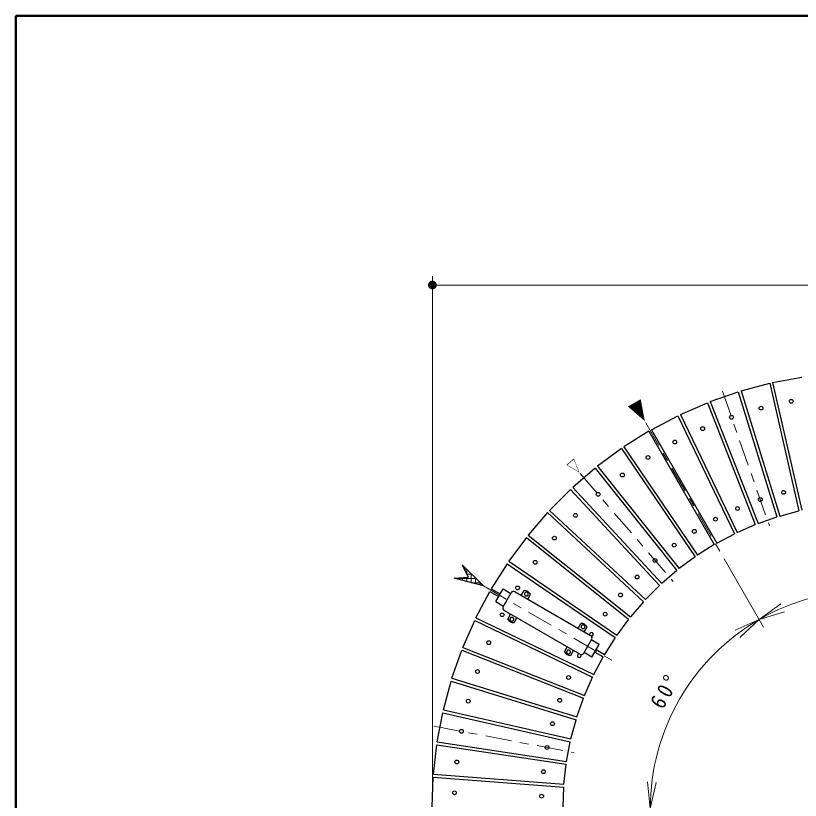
# Model space of a CAD drawing. Units: millimetres on the paper, scale 1:20. Extents: x -365 to 0, y -26 to 257.
# Drawn here: x -365 to -275, y 167 to 257 of the extents above; entities that cross this region are included whole.
import ezdxf
from ezdxf.enums import TextEntityAlignment as Align

# ---------------------------------------------------------------- set-up
doc = ezdxf.new("R2010")
doc.units = ezdxf.units.MM
doc.linetypes.add('USER2', pattern=[6, 3, -1, 1, -1])
doc.layers.add('LY_1', color=7, linetype='Continuous', lineweight=25)
doc.layers.add('LY_3', color=7, linetype='Continuous', lineweight=13)
doc.styles.add('ＭＳ ゴシック', font='')
doc.styles.get('ＭＳ ゴシック').set_extended_font_data('MS Gothic')

# ---------------------------------------------------------------- blocks, each defined once
blk = doc.blocks.new('open_arrow')
at = {"color": 0, "linetype": 'Continuous', "lineweight": -2}
blk.add_lwpolyline([(7.5, 1.25), (0, 0), (7.5, -1.25)], dxfattribs=at)
blk = doc.blocks.new('filled_dot')
at = {"color": 0, "linetype": 'Continuous', "lineweight": -2, "const_width": 1.25}
blk.add_lwpolyline([(-0.625, 0, 1), (0.625, 0, 1)], format="xyb", close=True, dxfattribs=at)

msp = doc.modelspace()

# ---------------------------------------------------------------- linework, layer by layer
at = {"layer": 'LY_1', "lineweight": 13}
for p, q in [((-317.191, 167.122), (-317.191, 227.122)), ((-317.191, 226.122), (-217.191, 226.122)), ((-283.703, 194.722), (-279.191, 186.907)), ((-313.754, 193.99), (-313.72, 193.99)), ((-313.729, 193.939), (-313.729, 193.998)), ((-313.508, 193.49), (-313.22, 193.49)), ((-313.262, 192.99), (-312.72, 192.99)), ((-313.229, 192.922), (-313.229, 193.498)), ((-312.729, 191.986), (-312.729, 192.998)), ((-314.609, 192.49), (-312.22, 192.49)), ((-314.229, 192.388), (-314.229, 192.539)), ((-313.729, 192.254), (-313.729, 192.572)), ((-313.229, 192.12), (-313.229, 192.605)), ((-312.743, 191.99), (-311.72, 191.99)), ((-312.229, 191.852), (-312.229, 192.498)), ((-311.729, 191.718), (-311.729, 191.998))]:
    msp.add_line(p, q, dxfattribs=at)
at = {"layer": 'LY_1'}
for p, q in [((-278.157, 214.935), (-274.816, 215.567)), ((-281.774, 213.979), (-278.49, 214.859)), ((-278.49, 214.859), (-275.15, 200.225)), ((-278.157, 214.935), (-274.817, 200.301)), ((-285.31, 212.755), (-282.1, 213.878)), ((-282.1, 213.878), (-277.676, 199.535)), ((-281.774, 213.979), (-277.35, 199.635)), ((-288.744, 211.271), (-285.628, 212.631)), ((-285.628, 212.631), (-280.144, 198.658)), ((-285.31, 212.755), (-279.826, 198.782)), ((-292.058, 209.534), (-289.052, 211.123)), ((-289.052, 211.123), (-282.539, 197.599)), ((-288.744, 211.271), (-282.231, 197.747)), ((-292.353, 209.363), (-295.232, 207.554)), ((-292.353, 209.363), (-284.848, 196.364)), ((-292.058, 209.534), (-284.552, 196.535)), ((-295.514, 207.362), (-298.25, 205.343)), ((-295.514, 207.362), (-287.059, 194.96)), ((-295.232, 207.554), (-286.777, 195.152)), ((-298.25, 205.343), (-288.891, 193.607)), ((-298.517, 205.13), (-301.094, 202.912)), ((-298.517, 205.13), (-289.158, 193.394)), ((-301.344, 202.68), (-303.749, 200.276)), ((-301.344, 202.68), (-291.135, 191.677)), ((-301.094, 202.912), (-290.884, 191.909)), ((-303.981, 200.025), (-306.199, 197.448)), ((-303.981, 200.026), (-292.977, 189.816)), ((-303.749, 200.276), (-292.745, 190.066)), ((-277.35, 199.635), (-275.15, 200.225)), ((-279.826, 198.782), (-277.676, 199.535)), ((-282.231, 197.747), (-280.144, 198.658)), ((-306.412, 197.181), (-308.431, 194.446)), ((-306.412, 197.181), (-294.676, 187.823)), ((-306.199, 197.448), (-294.463, 188.09)), ((-284.552, 196.535), (-282.539, 197.599)), ((-284.848, 196.364), (-286.777, 195.152)), ((-308.431, 194.446), (-296.028, 185.99)), ((-287.059, 194.96), (-288.891, 193.607)), ((-311.346, 191.616), (-313.786, 194.056)), ((-313.786, 194.056), (-313.078, 192.615)), ((-308.623, 194.164), (-310.432, 191.285)), ((-308.623, 194.164), (-296.221, 185.708)), ((-289.158, 193.394), (-290.884, 191.909)), ((-314.679, 192.509), (-313.078, 192.615)), ((-311.346, 191.616), (-314.679, 192.509)), ((-312.191, 187.983), (-310.603, 190.989)), ((-310.603, 190.989), (-309.592, 190.406)), ((-310.432, 191.285), (-309.421, 190.701)), ((-307.702, 190.955), (-299.042, 185.955)), ((-306.992, 190.519), (-306.667, 191.081)), ((-291.135, 191.677), (-292.745, 190.066)), ((-309.074, 189.245), (-308.158, 190.833)), ((-306.259, 190.122), (-305.946, 190.665)), ((-292.977, 189.816), (-294.463, 188.09)), ((-300.292, 183.79), (-308.952, 188.79)), ((-308.544, 187.83), (-308.219, 188.393)), ((-313.699, 184.559), (-312.339, 187.675)), ((-312.339, 187.675), (-298.815, 181.163)), ((-312.191, 187.983), (-298.667, 181.47)), ((-307.822, 187.414), (-307.509, 187.957)), ((-300.486, 186.788), (-300.172, 187.331)), ((-294.676, 187.823), (-296.028, 185.99)), ((-299.775, 186.352), (-299.45, 186.915)), ((-299.837, 183.912), (-298.92, 185.5)), ((-296.221, 185.708), (-297.432, 183.779)), ((-313.699, 184.559), (-299.726, 179.075)), ((-302.049, 184.081), (-301.735, 184.623)), ((-314.947, 181.032), (-313.824, 184.241)), ((-313.824, 184.241), (-299.851, 178.757)), ((-301.327, 183.664), (-301.003, 184.226)), ((-298.573, 184.044), (-297.603, 183.484)), ((-298.403, 184.34), (-297.432, 183.779)), ((-298.667, 181.47), (-297.603, 183.484)), ((-314.947, 181.032), (-300.603, 176.608)), ((-299.726, 179.075), (-298.815, 181.163)), ((-315.927, 177.422), (-315.047, 180.706)), ((-315.047, 180.706), (-300.704, 176.281)), ((-300.603, 176.608), (-299.851, 178.757)), ((-315.927, 177.421), (-301.293, 174.081)), ((-316.636, 173.748), (-316.003, 177.089)), ((-316.003, 177.089), (-301.369, 173.749)), ((-301.293, 174.081), (-300.704, 176.281)), ((-316.636, 173.748), (-301.793, 171.511)), ((-301.793, 171.511), (-301.369, 173.748)), ((-317.067, 170.032), (-316.686, 173.41)), ((-316.686, 173.41), (-301.844, 171.173)), ((-302.099, 168.91), (-301.844, 171.173)), ((-317.22, 166.293), (-317.093, 169.691)), ((-317.093, 169.691), (-302.124, 168.569)), ((-317.067, 170.031), (-302.099, 168.91)), ((-302.209, 166.293), (-302.124, 168.569))]:
    msp.add_line(p, q, dxfattribs=at)
at = {"layer": 'LY_1', "linetype": 'USER2', "lineweight": 13}
for p, q in [((-283.925, 213.946), (-278.531, 198.529)), ((-292.709, 210.321), (-284.203, 195.588)), ((-300.24, 204.526), (-289.586, 192.146)), ((-311.346, 191.616), (-296.097, 182.811)), ((-316.974, 175.542), (-300.926, 172.505))]:
    msp.add_line(p, q, dxfattribs=at)
at = {"layer": 'LY_1', "color": 150}
for p, q in [((-309.923, 189.832), (-309.09, 191.275)), ((-309.09, 191.275), (-308.199, 190.761)), ((-309.923, 189.832), (-309.033, 189.318)), ((-298.071, 184.914), (-298.962, 185.428)), ((-298.905, 183.47), (-298.071, 184.914)), ((-298.905, 183.47), (-299.795, 183.984))]:
    msp.add_line(p, q, dxfattribs=at)
at = {"layer": 'LY_1'}
for points in [[(-306.3, 190.877), (-306.317, 190.885), (-306.334, 190.893), (-306.352, 190.898), (-306.37, 190.902), (-306.389, 190.905), (-306.408, 190.905), (-306.426, 190.905), (-306.445, 190.902), (-306.463, 190.898), (-306.481, 190.892), (-306.499, 190.885), (-306.516, 190.876), (-306.531, 190.866), (-306.546, 190.854), (-306.56, 190.842), (-306.573, 190.828), (-306.585, 190.813), (-306.595, 190.797), (-306.603, 190.78), (-306.611, 190.762), (-306.616, 190.744), (-306.62, 190.726), (-306.623, 190.707), (-306.624, 190.688), (-306.623, 190.67), (-306.621, 190.651), (-306.617, 190.632), (-306.611, 190.615), (-306.604, 190.597), (-306.595, 190.58), (-306.585, 190.564), (-306.574, 190.55), (-306.561, 190.536), (-306.547, 190.523), (-306.532, 190.512), (-306.517, 190.501), (-306.5, 190.493), (-306.483, 190.486), (-306.465, 190.48), (-306.446, 190.476), (-306.428, 190.473), (-306.409, 190.473), (-306.39, 190.474), (-306.371, 190.476), (-306.353, 190.48), (-306.335, 190.486), (-306.318, 190.493), (-306.301, 190.502), (-306.285, 190.512), (-306.27, 190.524), (-306.256, 190.537), (-306.243, 190.55), (-306.232, 190.565), (-306.222, 190.581), (-306.213, 190.598), (-306.206, 190.616), (-306.2, 190.634), (-306.196, 190.652), (-306.193, 190.671), (-306.193, 190.69), (-306.193, 190.709), (-306.196, 190.727), (-306.2, 190.746), (-306.205, 190.764), (-306.213, 190.781), (-306.221, 190.798), (-306.231, 190.814), (-306.243, 190.829), (-306.255, 190.842), (-306.269, 190.855), (-306.284, 190.867)], [(-307.967, 187.99), (-307.983, 187.999), (-308.001, 188.006), (-308.018, 188.011), (-308.037, 188.015), (-308.055, 188.018), (-308.074, 188.019), (-308.093, 188.018), (-308.112, 188.015), (-308.13, 188.011), (-308.148, 188.005), (-308.165, 187.998), (-308.182, 187.989), (-308.198, 187.979), (-308.213, 187.968), (-308.227, 187.955), (-308.24, 187.941), (-308.251, 187.926), (-308.261, 187.91), (-308.27, 187.893), (-308.277, 187.876), (-308.283, 187.858), (-308.287, 187.839), (-308.29, 187.821), (-308.291, 187.802), (-308.29, 187.783), (-308.287, 187.764), (-308.283, 187.746), (-308.278, 187.728), (-308.271, 187.71), (-308.262, 187.694), (-308.252, 187.678), (-308.24, 187.663), (-308.228, 187.649), (-308.214, 187.636), (-308.199, 187.625), (-308.183, 187.615), (-308.167, 187.606), (-308.149, 187.599), (-308.131, 187.593), (-308.113, 187.589), (-308.094, 187.587), (-308.075, 187.586), (-308.057, 187.587), (-308.038, 187.589), (-308.02, 187.594), (-308.002, 187.599), (-307.984, 187.607), (-307.968, 187.615), (-307.952, 187.625), (-307.937, 187.637), (-307.923, 187.65), (-307.91, 187.664), (-307.899, 187.679), (-307.888, 187.695), (-307.88, 187.711), (-307.872, 187.729), (-307.867, 187.747), (-307.863, 187.765), (-307.86, 187.784), (-307.859, 187.803), (-307.86, 187.822), (-307.862, 187.84), (-307.866, 187.859), (-307.872, 187.877), (-307.879, 187.894), (-307.888, 187.911), (-307.898, 187.927), (-307.909, 187.942), (-307.922, 187.956), (-307.936, 187.968), (-307.951, 187.98)], [(-299.805, 187.127), (-299.821, 187.135), (-299.839, 187.143), (-299.857, 187.148), (-299.875, 187.152), (-299.894, 187.155), (-299.912, 187.155), (-299.931, 187.155), (-299.95, 187.152), (-299.968, 187.148), (-299.986, 187.142), (-300.004, 187.135), (-300.02, 187.126), (-300.036, 187.116), (-300.051, 187.104), (-300.065, 187.092), (-300.078, 187.078), (-300.089, 187.063), (-300.1, 187.047), (-300.108, 187.03), (-300.116, 187.013), (-300.121, 186.994), (-300.125, 186.976), (-300.128, 186.957), (-300.129, 186.938), (-300.128, 186.92), (-300.126, 186.901), (-300.122, 186.883), (-300.116, 186.865), (-300.109, 186.847), (-300.1, 186.83), (-300.09, 186.815), (-300.079, 186.8), (-300.066, 186.786), (-300.052, 186.773), (-300.037, 186.762), (-300.021, 186.751), (-300.005, 186.743), (-299.987, 186.736), (-299.969, 186.73), (-299.951, 186.726), (-299.932, 186.724), (-299.914, 186.723), (-299.895, 186.724), (-299.876, 186.726), (-299.858, 186.73), (-299.84, 186.736), (-299.823, 186.743), (-299.806, 186.752), (-299.79, 186.762), (-299.775, 186.774), (-299.761, 186.787), (-299.748, 186.8), (-299.737, 186.815), (-299.727, 186.831), (-299.718, 186.848), (-299.711, 186.866), (-299.705, 186.884), (-299.701, 186.902), (-299.698, 186.921), (-299.697, 186.94), (-299.698, 186.959), (-299.701, 186.977), (-299.705, 186.996), (-299.71, 187.014), (-299.717, 187.031), (-299.726, 187.048), (-299.736, 187.064), (-299.748, 187.079), (-299.76, 187.092), (-299.774, 187.105), (-299.789, 187.117)], [(-301.471, 184.24), (-301.488, 184.249), (-301.505, 184.256), (-301.523, 184.261), (-301.542, 184.266), (-301.56, 184.268), (-301.579, 184.269), (-301.598, 184.268), (-301.617, 184.265), (-301.635, 184.261), (-301.653, 184.255), (-301.67, 184.248), (-301.687, 184.239), (-301.703, 184.229), (-301.718, 184.218), (-301.732, 184.205), (-301.745, 184.191), (-301.756, 184.176), (-301.766, 184.16), (-301.775, 184.143), (-301.782, 184.126), (-301.788, 184.108), (-301.792, 184.089), (-301.795, 184.071), (-301.795, 184.052), (-301.795, 184.033), (-301.792, 184.014), (-301.788, 183.996), (-301.783, 183.978), (-301.775, 183.96), (-301.767, 183.944), (-301.757, 183.928), (-301.745, 183.913), (-301.733, 183.899), (-301.719, 183.886), (-301.704, 183.875), (-301.688, 183.865), (-301.671, 183.856), (-301.654, 183.849), (-301.636, 183.843), (-301.618, 183.839), (-301.599, 183.837), (-301.58, 183.836), (-301.562, 183.837), (-301.543, 183.839), (-301.525, 183.844), (-301.507, 183.849), (-301.489, 183.857), (-301.472, 183.865), (-301.457, 183.876), (-301.442, 183.887), (-301.428, 183.9), (-301.415, 183.914), (-301.403, 183.929), (-301.393, 183.945), (-301.385, 183.961), (-301.377, 183.979), (-301.372, 183.997), (-301.367, 184.015), (-301.365, 184.034), (-301.364, 184.053), (-301.365, 184.072), (-301.367, 184.091), (-301.371, 184.109), (-301.377, 184.127), (-301.384, 184.144), (-301.393, 184.161), (-301.403, 184.177), (-301.414, 184.192), (-301.427, 184.206), (-301.441, 184.218), (-301.456, 184.23)]]:
    msp.add_lwpolyline(points, close=True, dxfattribs=at)
for centre in [(-276.022, 212.795), (-279.485, 212.004), (-282.879, 210.957), (-286.186, 209.659), (-289.386, 208.118), (-292.463, 206.342), (-295.398, 204.341), (-276.897, 202.345), (-298.175, 202.126), (-279.577, 201.518), (-300.779, 199.71), (-282.187, 200.494), (-284.714, 199.277), (-287.142, 197.875), (-303.195, 197.106), (-289.459, 196.295), (-305.41, 194.329), (-291.652, 194.547), (-293.708, 192.639), (-307.411, 191.394), (-295.615, 190.583), (-309.187, 188.318), (-297.364, 188.391), (-310.728, 185.117), (-312.026, 181.811), (-301.562, 181.119), (-313.073, 178.416), (-302.587, 178.508), (-303.413, 175.828), (-313.863, 174.953), (-304.037, 173.094), (-314.392, 171.441), (-304.455, 170.321), (-314.658, 167.899), (-304.665, 167.525)]:
    msp.add_circle(centre, 0.217, dxfattribs=at)
for centre, radius, start, end in [((-307.869, 190.666), 0.333, 60, 150.00001), ((-306.628, 190.316), 0.767, 27.07922, 92.92078), ((-308.786, 189.079), 0.333, 150, 239.99999), ((-307.861, 188.179), 0.767, 207.07922, 272.92078), ((-300.133, 186.566), 0.767, 27.07922, 92.92078), ((-298.943, 186.074), 0.217, 272.07921, 194.61021), ((-299.209, 185.666), 0.333, 329.99999, 60), ((-301.366, 184.43), 0.767, 207.07922, 272.92078), ((-300.345, 183.645), 0.217, 105.37846, 27.92949), ((-300.125, 184.079), 0.333, 240.00001, 330)]:
    msp.add_arc(centre, radius, start, end, dxfattribs=at)
at = {"layer": 'LY_1', "lineweight": 13}
for centre, start, end in [((-267.192, 166.124), 60.00006, 119.99973), ((-267.193, 166.122), 120.00003, 179.99987)]:
    msp.add_arc(centre, 24.998, start, end, dxfattribs=at)
at = {"layer": 'LY_3', "lineweight": 50}
for p, q in [((-365, 257), (-365, 0)), ((0, 257), (-365, 257))]:
    msp.add_line(p, q, dxfattribs=at)

# ---------------------------------------------------------------- block references
at = {"layer": 'LY_1', "lineweight": 13, "xscale": 0.4, "yscale": 0.4}
msp.add_blockref('filled_dot', (-317.191, 226.122), dxfattribs=at)
for p, rotation in [((-279.691, 187.773), 26.6), ((-279.692, 187.771), 213.4), ((-292.191, 166.122), 86.6)]:
    msp.add_blockref('open_arrow', p, dxfattribs=dict(at, rotation=rotation))

# ---------------------------------------------------------------- texts
at = {"layer": 'LY_1', "style": 'ＭＳ ゴシック', "width": 0.6}
for s, height, rotation, p in [('▼', 2.199, 30, (-293.459, 211.621)), ('▽', 1.466, 40.7, (-300.893, 205.284))]:
    msp.add_text(s, height=height, rotation=rotation, dxfattribs=at).set_placement(p, align=Align.MIDDLE_CENTER)
at = {"layer": 'LY_1', "insert": (-289.708, 179.121), "char_height": 1.833, "attachment_point": 8, "rotation": 60, "style": 'ＭＳ ゴシック'}
msp.add_mtext('\\T1.33;\\W0.9;60°', dxfattribs=at)

doc.saveas('drawing.dxf')
